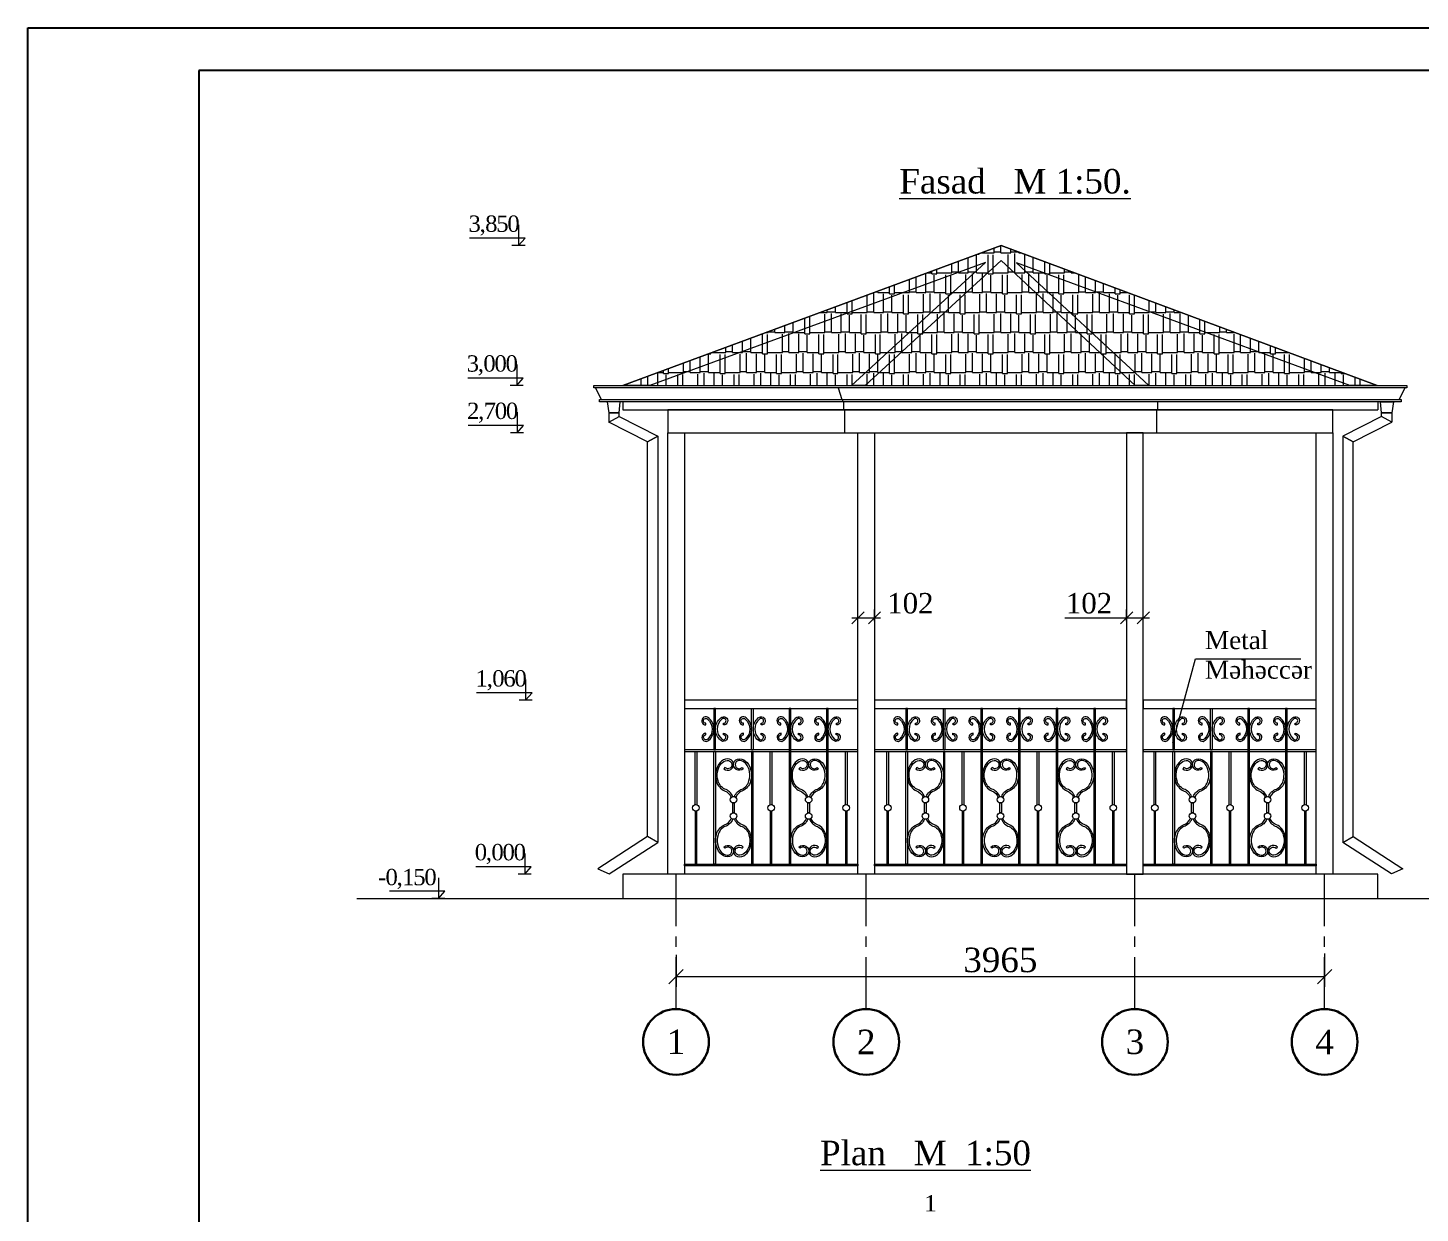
# Model space of a CAD drawing. Header units: millimetres. Extents: x 873544 to 1143527, y -837564 to -766512.
# Drawn here: x 917712 to 934750, y -781392 to -766888 of the extents above; entities that cross this region are included whole.
import ezdxf

# ---------------------------------------------------------------- set-up
doc = ezdxf.new("R2010")
doc.units = ezdxf.units.MM
doc.linetypes.add('CENTER', pattern=[50.8, 31.75, -6.35, 6.35, -6.35])
for name, color, linetype, lineweight in [('Balkonun metal mehecceri', 16, 'Continuous', 9), ('Dam konstruksiyası', 7, 'Continuous', 13), ('Divarın kəsilməyən xətti', 7, 'Continuous', 15), ('Him oxu', 7, 'CENTER', 13), ('Him oxunun dairəsi', 240, 'Continuous', 30), ('Him oxunun yazisi', 7, 'Continuous', 5), ('M-2 keramitin shtrixi', 138, 'Continuous', 9), ('Noval', 7, 'Continuous', 13), ('Qeyd xətti', 7, 'Continuous', 9), ('Seviyyenin shaquli isharesi', 7, 'Continuous', 9), ('Talvar sutun', 1, 'Continuous', 9), ('Xarici razm.', 10, 'Continuous', 9), ('Xarici razm.-1', 7, 'Continuous', 9), ('Yazı -1', 7, 'Continuous', 15), ('Yazı-2', 7, 'Continuous', 15)]:
    doc.layers.add(name, color=color, linetype=linetype, lineweight=lineweight)
doc.styles.add('Segoe UI Light-07', font='segoeuil_0.ttf', dxfattribs={"width": 0.65})
doc.styles.add('Times New  Roman', font='times.ttf')
doc.dimstyles.new('Aec_Arch_M', dxfattribs={"dimscale": 100, "dimtxt": 2, "dimasz": 1.75, "dimexe": 1.25, "dimexo": 0, "dimgap": 0.5, "dimtad": 1, "dimdec": 0, "dimdsep": 46, "dimtxsty": 'Segoe UI Light-07', "dimblk": 'OBLIQUE', "dimcen": 2.5, "dimclrd": 256, "dimclre": 256, "dimclrt": 256, "dimadec": 0, "dimazin": 0, "dimtfac": 1, "dimtdec": 0, "dimtmove": 0, "dimatfit": 3, "dimldrblk": 'ARCHTICK', "dimfxl": 1, "dimlwd": -1, "dimlwe": -1, "dimarcsym": 0})

# ---------------------------------------------------------------- blocks, each defined once
blk = doc.blocks.new('_Oblique')
at = {"color": 0, "linetype": 'ByBlock', "lineweight": -2}
blk.add_line((-0.5, -0.5), (0.5, 0.5), dxfattribs=at)
blk = doc.blocks.new('*D255')
at = {"layer": 'Defpoints', "color": 0, "transparency": 16777216}
for p in [(925644, -778230), (933581, -778215), (933581, -778498)]:
    blk.add_point(p, dxfattribs=at)
at = {"layer": 'Xarici razm.', "transparency": 16777216}
for p, q in [((925644, -778230), (925644, -778623)), ((933581, -778215), (933581, -778623)), ((925644, -778498), (933581, -778498))]:
    blk.add_line(p, q, dxfattribs=at)
at = {"layer": 'Xarici razm.', "transparency": 16777216, "xscale": 175, "yscale": 175, "zscale": 175, "rotation": 180}
blk.add_blockref('_Oblique', (925644, -778498), dxfattribs=at)
at = {"layer": 'Xarici razm.', "transparency": 16777216, "xscale": 175, "yscale": 175, "zscale": 175}
blk.add_blockref('_Oblique', (933581, -778498), dxfattribs=at)
at = {"layer": 'Xarici razm.', "color": 10, "transparency": 16777216, "insert": (929613, -778295), "char_height": 300, "attachment_point": 5, "style": 'Times New  Roman'}
blk.add_mtext('3965', dxfattribs=at)
blk = doc.blocks.new('_ArchTick')
at = {"color": 0, "linetype": 'ByBlock', "const_width": 0.15}
blk.add_lwpolyline([(-0.5, -0.5), (0.5, 0.5)], dxfattribs=at)
blk = doc.blocks.new('*D257')
at = {"layer": 'Defpoints', "color": 0, "transparency": 16777216}
for p in [(927870, -774149), (928073, -774107), (928073, -774149)]:
    blk.add_point(p, dxfattribs=at)
at = {"layer": 'Xarici razm.-1', "transparency": 16777216}
for p, q in [((927870, -774149), (927870, -774007)), ((928073, -774149), (928073, -774007)), ((927795, -774107), (928148, -774107))]:
    blk.add_line(p, q, dxfattribs=at)
at = {"layer": 'Xarici razm.-1', "transparency": 16777216, "xscale": 150, "yscale": 150, "zscale": 150, "rotation": 180}
blk.add_blockref('_Oblique', (927870, -774107), dxfattribs=at)
at = {"layer": 'Xarici razm.-1', "transparency": 16777216, "xscale": 150, "yscale": 150, "zscale": 150}
blk.add_blockref('_Oblique', (928073, -774107), dxfattribs=at)
at = {"layer": 'Xarici razm.-1', "transparency": 16777216, "insert": (928512, -773930), "char_height": 250, "attachment_point": 5, "style": 'Times New  Roman'}
blk.add_mtext('10{\\fTimes New Roman|b0|i0|c238|p18;2}', dxfattribs=at)
blk = doc.blocks.new('*D301')
at = {"layer": 'Defpoints', "color": 0, "transparency": 16777216}
for p in [(931158, -774149), (931362, -774107), (931362, -774149)]:
    blk.add_point(p, dxfattribs=at)
at = {"layer": 'Xarici razm.-1', "transparency": 16777216}
for p, q in [((931158, -774149), (931158, -774007)), ((931362, -774149), (931362, -774007)), ((930400, -774107), (931158, -774107)), ((931083, -774107), (931437, -774107))]:
    blk.add_line(p, q, dxfattribs=at)
at = {"layer": 'Xarici razm.-1', "transparency": 16777216, "xscale": 150, "yscale": 150, "zscale": 150, "rotation": 180}
blk.add_blockref('_Oblique', (931158, -774107), dxfattribs=at)
at = {"layer": 'Xarici razm.-1', "transparency": 16777216, "xscale": 150, "yscale": 150, "zscale": 150}
blk.add_blockref('_Oblique', (931362, -774107), dxfattribs=at)
at = {"layer": 'Xarici razm.-1', "transparency": 16777216, "insert": (930698, -773930), "char_height": 250, "attachment_point": 5, "style": 'Times New  Roman'}
blk.add_mtext('10{\\fTimes New Roman|b0|i0|c238|p18;2}', dxfattribs=at)
blk = doc.blocks.new('dsdvvvf')
at = {"lineweight": 25}
for p, q in [((944974, -639584), (987093, -639584)), ((944974, -669340), (944974, -639584))]:
    blk.add_line(p, q, dxfattribs=at)
at = {"lineweight": 25, "ltscale": 15}
for p, q in [((986569, -640108), (947068, -640108)), ((947069, -668816), (947069, -640107))]:
    blk.add_line(p, q, dxfattribs=at)

msp = doc.modelspace()

# ---------------------------------------------------------------- hatches: boundary and pattern name
at = {"layer": 'M-2 keramitin shtrixi'}
h = msp.add_hatch(dxfattribs=at)
h.set_pattern_fill('AR-RSHKE', color=244, scale=0.8, angle=360)
h.set_pattern_definition([(0, (447555.48, -726968.64), (518.16, 243.84), [121.92, -101.6, 142.24, -60.96, 182.88, -81.28]), (0, (447677.4, -726958.48), (518.16, 243.84), [101.6, -386.08, 81.28, -121.92]), (0, (447921.24, -726983.88), (518.16, 243.84), [60.96, -629.92]), (90, (447555.48, -726968.64), (-172.72, 243.84), [233.68, -741.68]), (90, (447677.4, -726968.64), (-172.72, 243.84), [228.6, -746.76]), (90, (447779, -726968.64), (-172.72, 243.84), [213.36, -762]), (90, (447921.24, -726983.88), (-172.72, 243.84), [233.68, -741.68]), (90, (447982.2, -726983.88), (-172.72, 243.84), [233.68, -741.68]), (90, (448165.08, -726968.64), (-172.72, 243.84), [223.52, -751.84])])
h.paths.add_polyline_path([(929620.9, -769735.9), (927971.6, -771250.9), (927971.6, -771262.4), (931260.1, -771262.4), (931260.1, -771258.6)])
h.paths.add_polyline_path([(931260.1, -770294.8), (929809.7, -769761.2), (931260.1, -771104.8)], flags=17)
h.paths.add_polyline_path([(931260.1, -770294.8), (931260.1, -771104.8), (931430.2, -771262.4), (933581.3, -771262.3), (933581.3, -771148.7)])
h.paths.add_polyline_path([(929431.7, -769760.5), (927971.6, -770294.4), (927971.6, -771098.1)], flags=17)
h.paths.add_polyline_path([(927971.6, -770294.4), (925643.8, -771145.6), (925643.8, -771260.3), (927792.3, -771262.4), (927971.6, -771098.1)])
h.paths.add_polyline_path([(931260.1, -771104.8), (931260.1, -771258.6), (931264.2, -771262.4), (931430.2, -771262.4)], flags=17)
h.paths.add_polyline_path([(927971.6, -771098.1), (927792.3, -771262.4), (927959.1, -771262.4), (927971.6, -771250.9)], flags=17)
h.paths.add_polyline_path([(925643.8, -771022.2), (924993.8, -771262.4), (925643.8, -771260.3)])
h.paths.add_polyline_path([(927971.6, -770294.4), (927971.6, -770161.7), (925643.8, -771022.2), (925643.8, -771145.6)])
h.paths.add_polyline_path([(929621.4, -769551.9), (927971.6, -770161.7), (927971.6, -770294.4), (929431.7, -769760.5), (927971.6, -771098.1), (927971.6, -771250.9), (929620.9, -769735.9), (931260.1, -771258.6), (931260.1, -771104.8), (929809.7, -769761.2), (931260.1, -770294.8), (931260.1, -770161.1)])
h.paths.add_polyline_path([(931260.1, -770161.1), (931260.1, -770294.8), (933581.3, -771148.7), (933581.3, -771023.9)])
h.paths.add_polyline_path([(933581.3, -771148.7), (933581.3, -771262.3), (933890.4, -771262.3)], flags=17)
h.paths.add_polyline_path([(933581.3, -771023.9), (933581.3, -771148.7), (933890.4, -771262.3), (934223, -771262.4)])

# ---------------------------------------------------------------- linework, layer by layer
at = {"linetype": 'Continuous', "lineweight": 9}
for p, q in [((924732, -771433.8), (924657.3, -771292.8)), ((927628.9, -771292.8), (927672.4, -771434.2)), ((934493.2, -771433.8), (934567.8, -771292.8)), ((924993.8, -771463), (924993.8, -771562.4)), ((927682, -771434.2), (927682, -771463)), ((927694.3, -771463), (927694.3, -771562.4)), ((931535.6, -771463), (931535.6, -771562.4)), ((934231.3, -771462.5), (934231.3, -771562.4)), ((927703.6, -771562.4), (927703.6, -771842.4)), ((931523.6, -771562.4), (931523.6, -771842.4)), ((921738.3, -777542.4), (924993.8, -777542.4)), ((934231.3, -777542.4), (937486.9, -777542.4))]:
    msp.add_line(p, q, dxfattribs=at)
at = {"layer": 'Balkonun metal mehecceri', "color": 0, "lineweight": 5}
for points in [[(925745.8, -775216), (927869.6, -775216), (927869.6, -775116), (925745.8, -775116)], [(926107.2, -775722.4), (926127.2, -775722.4), (926127.2, -775216), (926107.2, -775216)], [(926587.2, -775722.4), (926567.2, -775722.4), (926567.2, -775216), (926587.2, -775216)], [(927027.2, -777122.4), (927047.2, -777122.4), (927047.2, -775216), (927027.2, -775216)], [(927487.2, -777122.4), (927507.2, -777122.4), (927507.2, -775216), (927487.2, -775216)], [(928073.5, -775216), (931158.1, -775216), (931158.1, -775116), (928073.5, -775116)], [(928455.3, -775722.4), (928475.3, -775722.4), (928475.3, -775216), (928455.3, -775216)], [(928935.3, -775722.4), (928915.3, -775722.4), (928915.3, -775216), (928935.3, -775216)], [(929375.3, -777122.4), (929395.3, -777122.4), (929395.3, -775216), (929375.3, -775216)], [(929835.3, -777122.4), (929855.3, -777122.4), (929855.3, -775216), (929835.3, -775216)], [(930295.3, -777122.4), (930315.3, -777122.4), (930315.3, -775216), (930295.3, -775216)], [(930755.3, -777122.4), (930775.3, -777122.4), (930775.3, -775216), (930755.3, -775216)], [(931362.1, -775216), (933479.3, -775216), (933479.3, -775116), (931362.1, -775116)], [(931723.4, -775722.4), (931743.4, -775722.4), (931743.4, -775216), (931723.4, -775216)], [(932203.4, -775722.4), (932183.4, -775722.4), (932183.4, -775216), (932203.4, -775216)], [(932643.4, -777122.4), (932663.4, -777122.4), (932663.4, -775216), (932643.4, -775216)], [(933103.4, -777122.4), (933123.4, -777122.4), (933123.4, -775216), (933103.4, -775216)], [(925745.8, -775742.4), (927869.6, -775742.4), (927869.6, -775722.4), (925745.8, -775722.4)], [(926127.2, -777122.4), (926107.2, -777122.4), (926107.2, -775742.4), (926127.2, -775742.4)], [(926567.2, -777122.4), (926587.2, -777122.4), (926587.2, -775742.4), (926567.2, -775742.4)], [(928073.5, -775742.4), (931158.1, -775742.4), (931158.1, -775722.4), (928073.5, -775722.4)], [(928475.3, -777122.4), (928455.3, -777122.4), (928455.3, -775742.4), (928475.3, -775742.4)], [(928915.3, -777122.4), (928935.3, -777122.4), (928935.3, -775742.4), (928915.3, -775742.4)], [(931362.1, -775742.4), (933479.3, -775742.4), (933479.3, -775722.4), (931362.1, -775722.4)], [(931743.4, -777122.4), (931723.4, -777122.4), (931723.4, -775742.4), (931743.4, -775742.4)], [(932183.4, -777122.4), (932203.4, -777122.4), (932203.4, -775742.4), (932183.4, -775742.4)], [(925745.8, -777122.4), (927869.6, -777122.4), (927869.6, -777142.4), (925745.8, -777142.4)], [(928073.5, -777122.4), (931158.1, -777122.4), (931158.1, -777142.4), (928073.5, -777142.4)], [(931362.1, -777122.4), (933479.3, -777122.4), (933479.3, -777142.4), (931362.1, -777142.4)]]:
    msp.add_lwpolyline(points, close=True, dxfattribs=at)
for points in [[(926029.6, -775346.2, -0.4633538), (926031.7, -775590.3, -1.4966058), (926010.5, -775539.1), (926010.5, -775519.1, 1.4961468), (926045.9, -775604.5, 0.4580903), (926043.7, -775332.1, 1.4972788), (926008.3, -775417.4), (926008.4, -775397.4, -1.4977823)], [(926204.8, -775346.2, 0.4633538), (926202.7, -775590.3, 1.4966058), (926224, -775539.1), (926223.9, -775519.1, -1.4961468), (926188.5, -775604.5, -0.4580903), (926190.7, -775332.1, -1.4972788), (926226.1, -775417.4), (926226, -775397.4, 1.4977823)], [(926489.6, -775346.2, -0.4633538), (926491.7, -775590.3, -1.4966058), (926470.5, -775539.1), (926470.5, -775519.1, 1.4961468), (926505.9, -775604.5, 0.4580903), (926503.7, -775332.1, 1.4972788), (926468.3, -775417.4), (926468.4, -775397.4, -1.4977823)], [(926664.8, -775346.2, 0.4633538), (926662.7, -775590.3, 1.4966058), (926684, -775539.1), (926683.9, -775519.1, -1.4961468), (926648.5, -775604.5, -0.4580903), (926650.7, -775332.1, -1.4972788), (926686.1, -775417.4), (926686, -775397.4, 1.4977823)], [(926949.6, -775346.2, -0.4633538), (926951.7, -775590.3, -1.4966058), (926930.5, -775539.1), (926930.5, -775519.1, 1.4961468), (926965.9, -775604.5, 0.4580903), (926963.7, -775332.1, 1.4972788), (926928.3, -775417.4), (926928.4, -775397.4, -1.4977823)], [(927124.8, -775346.2, 0.4633538), (927122.7, -775590.3, 1.4966058), (927144, -775539.1), (927143.9, -775519.1, -1.4961468), (927108.5, -775604.5, -0.4580903), (927110.7, -775332.1, -1.4972788), (927146.1, -775417.4), (927146, -775397.4, 1.4977823)], [(927409.6, -775346.2, -0.4633538), (927411.7, -775590.3, -1.4966058), (927390.5, -775539.1), (927390.5, -775519.1, 1.4961468), (927425.9, -775604.5, 0.4580903), (927423.7, -775332.1, 1.4972788), (927388.3, -775417.4), (927388.4, -775397.4, -1.4977823)], [(927584.8, -775346.2, 0.4633538), (927582.7, -775590.3, 1.4966058), (927604, -775539.1), (927603.9, -775519.1, -1.4961468), (927568.5, -775604.5, -0.4580903), (927570.7, -775332.1, -1.4972788), (927606.1, -775417.4), (927606, -775397.4, 1.4977823)], [(928377.7, -775346.2, -0.4633538), (928379.8, -775590.3, -1.4966058), (928358.6, -775539.1), (928358.6, -775519.1, 1.4961468), (928394, -775604.5, 0.4580903), (928391.8, -775332.1, 1.4972788), (928356.5, -775417.4), (928356.5, -775397.4, -1.4977823)], [(928552.9, -775346.2, 0.4633538), (928550.9, -775590.3, 1.4966058), (928572.1, -775539.1), (928572.1, -775519.1, -1.4961468), (928536.6, -775604.5, -0.4580903), (928538.8, -775332.1, -1.4972788), (928574.2, -775417.4), (928574.1, -775397.4, 1.4977823)], [(928837.7, -775346.2, -0.4633538), (928839.8, -775590.3, -1.4966058), (928818.6, -775539.1), (928818.6, -775519.1, 1.4961468), (928854, -775604.5, 0.4580903), (928851.8, -775332.1, 1.4972788), (928816.5, -775417.4), (928816.5, -775397.4, -1.4977823)], [(929012.9, -775346.2, 0.4633538), (929010.9, -775590.3, 1.4966058), (929032.1, -775539.1), (929032.1, -775519.1, -1.4961468), (928996.6, -775604.5, -0.4580903), (928998.8, -775332.1, -1.4972788), (929034.2, -775417.4), (929034.1, -775397.4, 1.4977823)], [(929297.7, -775346.2, -0.4633538), (929299.8, -775590.3, -1.4966058), (929278.6, -775539.1), (929278.6, -775519.1, 1.4961468), (929314, -775604.5, 0.4580903), (929311.8, -775332.1, 1.4972788), (929276.5, -775417.4), (929276.5, -775397.4, -1.4977823)], [(929472.9, -775346.2, 0.4633538), (929470.9, -775590.3, 1.4966058), (929492.1, -775539.1), (929492.1, -775519.1, -1.4961468), (929456.6, -775604.5, -0.4580903), (929458.8, -775332.1, -1.4972788), (929494.2, -775417.4), (929494.1, -775397.4, 1.4977823)], [(929757.7, -775346.2, -0.4633538), (929759.8, -775590.3, -1.4966058), (929738.6, -775539.1), (929738.6, -775519.1, 1.4961468), (929774, -775604.5, 0.4580903), (929771.8, -775332.1, 1.4972788), (929736.5, -775417.4), (929736.5, -775397.4, -1.4977823)], [(929932.9, -775346.2, 0.4633538), (929930.9, -775590.3, 1.4966058), (929952.1, -775539.1), (929952.1, -775519.1, -1.4961468), (929916.6, -775604.5, -0.4580903), (929918.8, -775332.1, -1.4972788), (929954.2, -775417.4), (929954.1, -775397.4, 1.4977823)], [(930217.7, -775346.2, -0.4633538), (930219.8, -775590.3, -1.4966058), (930198.6, -775539.1), (930198.6, -775519.1, 1.4961468), (930234, -775604.5, 0.4580903), (930231.8, -775332.1, 1.4972788), (930196.4, -775417.4), (930196.5, -775397.4, -1.4977823)], [(930392.9, -775346.2, 0.4633538), (930390.9, -775590.3, 1.4966058), (930412.1, -775539.1), (930412.1, -775519.1, -1.4961468), (930376.6, -775604.5, -0.4580903), (930378.8, -775332.1, -1.4972788), (930414.2, -775417.4), (930414.1, -775397.4, 1.4977823)], [(930677.7, -775346.2, -0.4633538), (930679.8, -775590.3, -1.4966058), (930658.6, -775539.1), (930658.6, -775519.1, 1.4961468), (930694, -775604.5, 0.4580903), (930691.8, -775332.1, 1.4972788), (930656.5, -775417.4), (930656.5, -775397.4, -1.4977823)], [(930852.9, -775346.2, 0.4633538), (930850.9, -775590.3, 1.4966058), (930872.1, -775539.1), (930872.1, -775519.1, -1.4961468), (930836.6, -775604.5, -0.4580903), (930838.8, -775332.1, -1.4972788), (930874.2, -775417.4), (930874.1, -775397.4, 1.4977823)], [(931645.8, -775346.2, -0.4633538), (931647.9, -775590.3, -1.4966058), (931626.7, -775539.1), (931626.7, -775519.1, 1.4961468), (931662.1, -775604.5, 0.4580903), (931659.9, -775332.1, 1.4972788), (931624.6, -775417.4), (931624.6, -775397.4, -1.4977823)], [(931821, -775346.2, 0.4633538), (931819, -775590.3, 1.4966058), (931840.2, -775539.1), (931840.2, -775519.1, -1.4961468), (931804.8, -775604.5, -0.4580903), (931806.9, -775332.1, -1.4972788), (931842.3, -775417.4), (931842.2, -775397.4, 1.4977823)], [(932105.8, -775346.2, -0.4633538), (932107.9, -775590.3, -1.4966058), (932086.7, -775539.1), (932086.7, -775519.1, 1.4961468), (932122.1, -775604.5, 0.4580903), (932119.9, -775332.1, 1.4972788), (932084.6, -775417.4), (932084.6, -775397.4, -1.4977823)], [(932281, -775346.2, 0.4633538), (932279, -775590.3, 1.4966058), (932300.2, -775539.1), (932300.2, -775519.1, -1.4961468), (932264.8, -775604.5, -0.4580903), (932266.9, -775332.1, -1.4972788), (932302.3, -775417.4), (932302.2, -775397.4, 1.4977823)], [(932565.8, -775346.2, -0.4633538), (932567.9, -775590.3, -1.4966058), (932546.7, -775539.1), (932546.7, -775519.1, 1.4961468), (932582.1, -775604.5, 0.4580903), (932579.9, -775332.1, 1.4972788), (932544.6, -775417.4), (932544.6, -775397.4, -1.4977823)], [(932741, -775346.2, 0.4633538), (932739, -775590.3, 1.4966058), (932760.2, -775539.1), (932760.2, -775519.1, -1.4961468), (932724.8, -775604.5, -0.4580903), (932726.9, -775332.1, -1.4972788), (932762.3, -775417.4), (932762.2, -775397.4, 1.4977823)], [(933025.8, -775346.2, -0.4633538), (933027.9, -775590.3, -1.4966058), (933006.7, -775539.1), (933006.7, -775519.1, 1.4961468), (933042.1, -775604.5, 0.4580903), (933039.9, -775332.1, 1.4972788), (933004.6, -775417.4), (933004.6, -775397.4, -1.4977823)], [(933201, -775346.2, 0.4633538), (933199, -775590.3, 1.4966058), (933220.2, -775539.1), (933220.2, -775519.1, -1.4961468), (933184.8, -775604.5, -0.4580903), (933186.9, -775332.1, -1.4972788), (933222.3, -775417.4), (933222.2, -775397.4, 1.4977823)]]:
    msp.add_lwpolyline(points, format="xyb", close=True, dxfattribs=at)
for points in [[(925877.2, -776393.7), (925877.2, -775742.4), (925897.2, -775742.4), (925897.2, -776393.7)], [(926797.2, -776393.7), (926797.2, -775742.4), (926817.2, -775742.4), (926817.2, -776393.7)], [(927717.2, -776393.7), (927717.2, -775742.4), (927737.2, -775742.4), (927737.2, -776393.7)], [(928225.3, -776393.7), (928225.3, -775742.4), (928245.3, -775742.4), (928245.3, -776393.7)], [(929145.3, -776393.7), (929145.3, -775742.4), (929165.3, -775742.4), (929165.3, -776393.7)], [(930065.3, -776393.7), (930065.3, -775742.4), (930085.3, -775742.4), (930085.3, -776393.7)], [(930985.3, -776393.7), (930985.3, -775742.4), (931005.3, -775742.4), (931005.3, -776393.7)], [(931493.4, -776393.7), (931493.4, -775742.4), (931513.4, -775742.4), (931513.4, -776393.7)], [(932413.4, -776393.7), (932413.4, -775742.4), (932433.4, -775742.4), (932433.4, -776393.7)], [(933333.4, -776393.7), (933333.4, -775742.4), (933353.4, -775742.4), (933353.4, -776393.7)], [(926357.2, -776493.7), (926354.6, -776493.1), (926353.2, -776492.9), (926351.4, -776492.6), (926349.7, -776492.5), (926347.7, -776492.4), (926345.7, -776492.5), (926343.8, -776492.6), (926341.4, -776492.8), (926338.7, -776493.3), (926337.2, -776493.7), (926337.2, -776371.2), (926340, -776371.8), (926342.1, -776372.1), (926345.2, -776372.4), (926346.9, -776372.4), (926349, -776372.4), (926351.3, -776372.2), (926353.5, -776371.9), (926355, -776371.7), (926357.2, -776371.2), (926357.2, -776493.7)], [(927277.2, -776493.7), (927274.6, -776493.1), (927273.2, -776492.9), (927271.4, -776492.6), (927269.7, -776492.5), (927267.7, -776492.4), (927265.7, -776492.5), (927263.8, -776492.6), (927261.4, -776492.8), (927258.7, -776493.3), (927257.2, -776493.7), (927257.2, -776371.2), (927260, -776371.8), (927262.1, -776372.1), (927265.2, -776372.4), (927266.9, -776372.4), (927269, -776372.4), (927271.3, -776372.2), (927273.5, -776371.9), (927275, -776371.7), (927277.2, -776371.2), (927277.2, -776493.7)], [(928705.3, -776493.7), (928702.7, -776493.1), (928701.3, -776492.9), (928699.5, -776492.6), (928697.8, -776492.5), (928695.8, -776492.4), (928693.8, -776492.5), (928692, -776492.6), (928689.5, -776492.8), (928686.8, -776493.3), (928685.3, -776493.7), (928685.3, -776371.2), (928688.1, -776371.8), (928690.2, -776372.1), (928693.4, -776372.4), (928695, -776372.4), (928697.1, -776372.4), (928699.5, -776372.2), (928701.7, -776371.9), (928703.1, -776371.7), (928705.3, -776371.2), (928705.3, -776493.7)], [(929625.3, -776493.7), (929622.7, -776493.1), (929621.3, -776492.9), (929619.5, -776492.6), (929617.8, -776492.5), (929615.8, -776492.4), (929613.8, -776492.5), (929612, -776492.6), (929609.5, -776492.8), (929606.8, -776493.3), (929605.3, -776493.7), (929605.3, -776371.2), (929608.1, -776371.8), (929610.2, -776372.1), (929613.4, -776372.4), (929615, -776372.4), (929617.1, -776372.4), (929619.5, -776372.2), (929621.7, -776371.9), (929623.1, -776371.7), (929625.3, -776371.2), (929625.3, -776493.7)], [(930545.3, -776493.7), (930542.7, -776493.1), (930541.3, -776492.9), (930539.5, -776492.6), (930537.8, -776492.5), (930535.8, -776492.4), (930533.8, -776492.5), (930532, -776492.6), (930529.5, -776492.8), (930526.8, -776493.3), (930525.3, -776493.7), (930525.3, -776371.2), (930528.1, -776371.8), (930530.2, -776372.1), (930533.4, -776372.4), (930535, -776372.4), (930537.1, -776372.4), (930539.5, -776372.2), (930541.7, -776371.9), (930543.1, -776371.7), (930545.3, -776371.2), (930545.3, -776493.7)], [(931973.4, -776493.7), (931970.8, -776493.1), (931969.4, -776492.9), (931967.6, -776492.6), (931965.9, -776492.5), (931963.9, -776492.4), (931961.9, -776492.4), (931960.1, -776492.6), (931957.6, -776492.8), (931954.9, -776493.3), (931953.4, -776493.7), (931953.4, -776371.2), (931956.2, -776371.8), (931958.3, -776372.1), (931961.5, -776372.4), (931963.1, -776372.4), (931965.2, -776372.4), (931967.6, -776372.2), (931969.8, -776371.9), (931971.2, -776371.7), (931973.4, -776371.2), (931973.4, -776493.7)], [(932893.4, -776493.7), (932890.8, -776493.1), (932889.4, -776492.9), (932887.6, -776492.6), (932885.9, -776492.5), (932883.9, -776492.4), (932881.9, -776492.5), (932880.1, -776492.6), (932877.6, -776492.8), (932874.9, -776493.3), (932873.4, -776493.7), (932873.4, -776371.2), (932876.2, -776371.8), (932878.3, -776372.1), (932881.5, -776372.4), (932883.1, -776372.4), (932885.2, -776372.4), (932887.6, -776372.2), (932889.8, -776371.9), (932891.2, -776371.7), (932893.4, -776371.2), (932893.4, -776493.7)], [(925877.2, -776471.2), (925877.2, -777122.4), (925897.2, -777122.4), (925897.2, -776471.2)], [(926797.2, -776471.2), (926797.2, -777122.4), (926817.2, -777122.4), (926817.2, -776471.2)], [(927717.2, -776471.2), (927717.2, -777122.4), (927737.2, -777122.4), (927737.2, -776471.2)], [(928225.3, -776471.2), (928225.3, -777122.4), (928245.3, -777122.4), (928245.3, -776471.2)], [(929145.3, -776471.2), (929145.3, -777122.4), (929165.3, -777122.4), (929165.3, -776471.2)], [(930065.3, -776471.2), (930065.3, -777122.4), (930085.3, -777122.4), (930085.3, -776471.2)], [(930985.3, -776471.2), (930985.3, -777122.4), (931005.3, -777122.4), (931005.3, -776471.2)], [(931493.4, -776471.2), (931493.4, -777122.4), (931513.4, -777122.4), (931513.4, -776471.2)], [(932413.4, -776471.2), (932413.4, -777122.4), (932433.4, -777122.4), (932433.4, -776471.2)], [(933333.4, -776471.2), (933333.4, -777122.4), (933353.4, -777122.4), (933353.4, -776471.2)]]:
    msp.add_lwpolyline(points, dxfattribs=at)
for centre in [(925887.2, -776432.4), (926347.2, -776332.4), (926807.2, -776432.4), (927267.2, -776332.4), (927727.2, -776432.4), (928235.3, -776432.4), (928695.3, -776332.4), (929155.3, -776432.4), (929615.3, -776332.4), (930075.3, -776432.4), (930535.3, -776332.4), (930995.3, -776432.4), (931503.4, -776432.4), (931963.4, -776332.4), (932423.4, -776432.4), (932883.4, -776332.4), (933343.4, -776432.4), (926347.2, -776532.4), (927267.2, -776532.4), (928695.3, -776532.4), (929615.3, -776532.4), (930535.3, -776532.4), (931963.4, -776532.4), (932883.4, -776532.4)]:
    msp.add_circle(centre, 40, dxfattribs=at)
at = {"layer": 'Dam konstruksiyası', "color": 0, "lineweight": 5}
for points in [[(926319.8, -776304, -0.1309686), (926337.3, -776293.9, 0.2214419), (926240.9, -776203.5, -0.2153288), (926158.5, -776102.4, -0.2604797), (926198.2, -775890.7, -0.2082051), (926270, -775854.1, -1.6283034), (926242.7, -775938.9), (926228.6, -775953.1, 1.5408859), (926273.8, -775833.6, 0.2158216), (926182.8, -775877.9, 0.2591563), (926139.1, -776107.6, 0.2265896), (926238.1, -776224.1, -0.2231451), (926319.8, -776304)], [(926375.5, -776304, 0.1309686), (926358, -776293.9, -0.2214419), (926454.4, -776203.5, 0.2153288), (926536.8, -776102.4, 0.2604797), (926497.1, -775890.7, 0.2082051), (926425.3, -775854.1, 1.6283034), (926452.6, -775938.9), (926466.7, -775953.1, -1.5408859), (926421.5, -775833.6, -0.2158216), (926512.5, -775877.9, -0.2591563), (926556.1, -776107.6, -0.2265896), (926457.2, -776224.1, 0.2231451), (926375.5, -776304)], [(927239.8, -776304, -0.1309686), (927257.3, -776293.9, 0.2214419), (927160.9, -776203.5, -0.2153288), (927078.5, -776102.4, -0.2604797), (927118.2, -775890.7, -0.2082051), (927190, -775854.1, -1.6283034), (927162.7, -775938.9), (927148.6, -775953.1, 1.5408859), (927193.8, -775833.6, 0.2158216), (927102.8, -775877.9, 0.2591563), (927059.1, -776107.6, 0.2265896), (927158.1, -776224.1, -0.2231451), (927239.8, -776304)], [(927295.5, -776304, 0.1309686), (927278, -776293.9, -0.2214419), (927374.4, -776203.5, 0.2153288), (927456.8, -776102.4, 0.2604797), (927417.1, -775890.7, 0.2082051), (927345.3, -775854.1, 1.6283034), (927372.6, -775938.9), (927386.7, -775953.1, -1.5408859), (927341.5, -775833.6, -0.2158216), (927432.5, -775877.9, -0.2591563), (927476.1, -776107.6, -0.2265896), (927377.2, -776224.1, 0.2231451), (927295.5, -776304)], [(928667.9, -776304, -0.1309686), (928685.4, -776293.9, 0.2214419), (928589, -776203.5, -0.2153288), (928506.6, -776102.4, -0.2604797), (928546.3, -775890.7, -0.2082051), (928618.1, -775854.1, -1.6283034), (928590.8, -775938.9), (928576.7, -775953.1, 1.5408859), (928621.9, -775833.6, 0.2158216), (928531, -775877.9, 0.2591563), (928487.3, -776107.6, 0.2265896), (928586.2, -776224.1, -0.2231451), (928667.9, -776304)], [(928723.6, -776304, 0.1309686), (928706.1, -776293.9, -0.2214419), (928802.5, -776203.5, 0.2153288), (928884.9, -776102.4, 0.2604797), (928845.2, -775890.7, 0.2082051), (928773.4, -775854.1, 1.6283034), (928800.7, -775938.9), (928814.8, -775953.1, -1.5408859), (928769.6, -775833.6, -0.2158216), (928860.6, -775877.9, -0.2591563), (928904.3, -776107.6, -0.2265896), (928805.3, -776224.1, 0.2231451), (928723.6, -776304)], [(929587.9, -776304, -0.1309686), (929605.4, -776293.9, 0.2214419), (929509, -776203.5, -0.2153288), (929426.6, -776102.4, -0.2604797), (929466.3, -775890.7, -0.2082051), (929538.1, -775854.1, -1.6283034), (929510.8, -775938.9), (929496.7, -775953.1, 1.5408859), (929541.9, -775833.6, 0.2158216), (929451, -775877.9, 0.2591563), (929407.3, -776107.6, 0.2265896), (929506.2, -776224.1, -0.2231451), (929587.9, -776304)], [(929643.6, -776304, 0.1309686), (929626.1, -776293.9, -0.2214419), (929722.5, -776203.5, 0.2153288), (929804.9, -776102.4, 0.2604797), (929765.2, -775890.7, 0.2082051), (929693.4, -775854.1, 1.6283034), (929720.7, -775938.9), (929734.8, -775953.1, -1.5408859), (929689.6, -775833.6, -0.2158216), (929780.6, -775877.9, -0.2591563), (929824.3, -776107.6, -0.2265896), (929725.3, -776224.1, 0.2231451), (929643.6, -776304)], [(930507.9, -776304, -0.1309686), (930525.4, -776293.9, 0.2214419), (930429, -776203.5, -0.2153288), (930346.6, -776102.4, -0.2604797), (930386.3, -775890.7, -0.2082051), (930458.1, -775854.1, -1.6283034), (930430.8, -775938.9), (930416.7, -775953.1, 1.5408859), (930461.9, -775833.6, 0.2158216), (930371, -775877.9, 0.2591563), (930327.3, -776107.6, 0.2265896), (930426.2, -776224.1, -0.2231451), (930507.9, -776304)], [(930563.6, -776304, 0.1309686), (930546.1, -776293.9, -0.2214419), (930642.5, -776203.5, 0.2153288), (930724.9, -776102.4, 0.2604797), (930685.2, -775890.7, 0.2082051), (930613.4, -775854.1, 1.6283034), (930640.7, -775938.9), (930654.8, -775953.1, -1.5408859), (930609.6, -775833.6, -0.2158216), (930700.6, -775877.9, -0.2591563), (930744.3, -776107.6, -0.2265896), (930645.3, -776224.1, 0.2231451), (930563.6, -776304)], [(931936, -776304, -0.1309686), (931953.5, -776293.9, 0.2214419), (931857.1, -776203.5, -0.2153288), (931774.7, -776102.4, -0.2604797), (931814.5, -775890.7, -0.2082051), (931886.2, -775854.1, -1.6283034), (931858.9, -775938.9), (931844.8, -775953.1, 1.5408859), (931890, -775833.6, 0.2158216), (931799.1, -775877.9, 0.2591563), (931755.4, -776107.6, 0.2265896), (931854.3, -776224.1, -0.2231451), (931936, -776304)], [(931991.7, -776304, 0.1309686), (931974.2, -776293.9, -0.2214419), (932070.6, -776203.5, 0.2153288), (932153, -776102.4, 0.2604797), (932113.3, -775890.7, 0.2082051), (932041.5, -775854.1, 1.6283034), (932068.8, -775938.9), (932082.9, -775953.1, -1.5408859), (932037.7, -775833.6, -0.2158216), (932128.7, -775877.9, -0.2591563), (932172.4, -776107.6, -0.2265896), (932073.4, -776224.1, 0.2231451), (931991.7, -776304)], [(932856, -776304, -0.1309686), (932873.5, -776293.9, 0.2214419), (932777.1, -776203.5, -0.2153288), (932694.7, -776102.4, -0.2604797), (932734.5, -775890.7, -0.2082051), (932806.2, -775854.1, -1.6283034), (932778.9, -775938.9), (932764.8, -775953.1, 1.5408859), (932810, -775833.6, 0.2158216), (932719.1, -775877.9, 0.2591563), (932675.4, -776107.6, 0.2265896), (932774.3, -776224.1, -0.2231451), (932856, -776304)], [(932911.7, -776304, 0.1309686), (932894.2, -776293.9, -0.2214419), (932990.6, -776203.5, 0.2153288), (933073, -776102.4, 0.2604797), (933033.3, -775890.7, 0.2082051), (932961.5, -775854.1, 1.6283034), (932988.8, -775938.9), (933002.9, -775953.1, -1.5408859), (932957.7, -775833.6, -0.2158216), (933048.7, -775877.9, -0.2591563), (933092.4, -776107.6, -0.2265896), (932993.4, -776224.1, 0.2231451), (932911.7, -776304)], [(926319.8, -776560.8, 0.1309686), (926337.3, -776571, -0.2214419), (926240.9, -776661.3, 0.2153288), (926158.5, -776762.4, 0.2604797), (926198.2, -776974.2, 0.2082051), (926270, -777010.7, 1.6283034), (926242.7, -776925.9), (926228.6, -776911.7, -1.5408859), (926273.8, -777031.2, -0.2158216), (926182.8, -776986.9, -0.2591563), (926139.1, -776757.3, -0.2265896), (926238.1, -776640.8, 0.2231451), (926319.8, -776560.8)], [(926375.5, -776560.8, -0.1309686), (926358, -776571, 0.2214419), (926454.4, -776661.3, -0.2153288), (926536.8, -776762.4, -0.2604797), (926497.1, -776974.2, -0.2082051), (926425.3, -777010.7, -1.6283034), (926452.6, -776925.9), (926466.7, -776911.7, 1.5408859), (926421.5, -777031.2, 0.2158216), (926512.5, -776986.9, 0.2591563), (926556.1, -776757.3, 0.2265896), (926457.2, -776640.8, -0.2231451), (926375.5, -776560.8)], [(927239.8, -776560.8, 0.1309686), (927257.3, -776571, -0.2214419), (927160.9, -776661.3, 0.2153288), (927078.5, -776762.4, 0.2604797), (927118.2, -776974.2, 0.2082051), (927190, -777010.7, 1.6283034), (927162.7, -776925.9), (927148.6, -776911.7, -1.5408859), (927193.8, -777031.2, -0.2158216), (927102.8, -776986.9, -0.2591563), (927059.1, -776757.3, -0.2265896), (927158.1, -776640.8, 0.2231451), (927239.8, -776560.8)], [(927295.5, -776560.8, -0.1309686), (927278, -776571, 0.2214419), (927374.4, -776661.3, -0.2153288), (927456.8, -776762.4, -0.2604797), (927417.1, -776974.2, -0.2082051), (927345.3, -777010.7, -1.6283034), (927372.6, -776925.9), (927386.7, -776911.7, 1.5408859), (927341.5, -777031.2, 0.2158216), (927432.5, -776986.9, 0.2591563), (927476.1, -776757.3, 0.2265896), (927377.2, -776640.8, -0.2231451), (927295.5, -776560.8)], [(928667.9, -776560.8, 0.1309686), (928685.4, -776571, -0.2214419), (928589, -776661.3, 0.2153288), (928506.6, -776762.4, 0.2604797), (928546.3, -776974.2, 0.2082051), (928618.1, -777010.7, 1.6283034), (928590.8, -776925.9), (928576.7, -776911.7, -1.5408859), (928621.9, -777031.2, -0.2158216), (928531, -776986.9, -0.2591563), (928487.3, -776757.3, -0.2265896), (928586.2, -776640.8, 0.2231451), (928667.9, -776560.8)], [(928723.6, -776560.8, -0.1309686), (928706.1, -776571, 0.2214419), (928802.5, -776661.3, -0.2153288), (928884.9, -776762.4, -0.2604797), (928845.2, -776974.2, -0.2082051), (928773.4, -777010.7, -1.6283034), (928800.7, -776925.9), (928814.8, -776911.7, 1.5408859), (928769.6, -777031.2, 0.2158216), (928860.6, -776986.9, 0.2591563), (928904.3, -776757.3, 0.2265896), (928805.3, -776640.8, -0.2231451), (928723.6, -776560.8)], [(929587.9, -776560.8, 0.1309686), (929605.4, -776571, -0.2214419), (929509, -776661.3, 0.2153288), (929426.6, -776762.4, 0.2604797), (929466.3, -776974.2, 0.2082051), (929538.1, -777010.7, 1.6283034), (929510.8, -776925.9), (929496.7, -776911.7, -1.5408859), (929541.9, -777031.2, -0.2158216), (929451, -776986.9, -0.2591563), (929407.3, -776757.3, -0.2265896), (929506.2, -776640.8, 0.2231451), (929587.9, -776560.8)], [(929643.6, -776560.8, -0.1309686), (929626.1, -776571, 0.2214419), (929722.5, -776661.3, -0.2153288), (929804.9, -776762.4, -0.2604797), (929765.2, -776974.2, -0.2082051), (929693.4, -777010.7, -1.6283034), (929720.7, -776925.9), (929734.8, -776911.7, 1.5408859), (929689.6, -777031.2, 0.2158216), (929780.6, -776986.9, 0.2591563), (929824.3, -776757.3, 0.2265896), (929725.3, -776640.8, -0.2231451), (929643.6, -776560.8)], [(930507.9, -776560.8, 0.1309686), (930525.4, -776571, -0.2214419), (930429, -776661.3, 0.2153288), (930346.6, -776762.4, 0.2604797), (930386.3, -776974.2, 0.2082051), (930458.1, -777010.7, 1.6283034), (930430.8, -776925.9), (930416.7, -776911.7, -1.5408859), (930461.9, -777031.2, -0.2158216), (930371, -776986.9, -0.2591563), (930327.3, -776757.3, -0.2265896), (930426.2, -776640.8, 0.2231451), (930507.9, -776560.8)], [(930563.6, -776560.8, -0.1309686), (930546.1, -776571, 0.2214419), (930642.5, -776661.3, -0.2153288), (930724.9, -776762.4, -0.2604797), (930685.2, -776974.2, -0.2082051), (930613.4, -777010.7, -1.6283034), (930640.7, -776925.9), (930654.8, -776911.7, 1.5408859), (930609.6, -777031.2, 0.2158216), (930700.6, -776986.9, 0.2591563), (930744.3, -776757.3, 0.2265896), (930645.3, -776640.8, -0.2231451), (930563.6, -776560.8)], [(931936, -776560.8, 0.1309686), (931953.5, -776571, -0.2214419), (931857.1, -776661.3, 0.2153288), (931774.7, -776762.4, 0.2604797), (931814.5, -776974.2, 0.2082051), (931886.2, -777010.7, 1.6283034), (931858.9, -776925.9), (931844.8, -776911.7, -1.5408859), (931890, -777031.2, -0.2158216), (931799.1, -776986.9, -0.2591563), (931755.4, -776757.3, -0.2265896), (931854.3, -776640.8, 0.2231451), (931936, -776560.8)], [(931991.7, -776560.8, -0.1309686), (931974.2, -776571, 0.2214419), (932070.6, -776661.3, -0.2153288), (932153, -776762.4, -0.2604797), (932113.3, -776974.2, -0.2082051), (932041.5, -777010.7, -1.6283034), (932068.8, -776925.9), (932082.9, -776911.7, 1.5408859), (932037.7, -777031.2, 0.2158216), (932128.7, -776986.9, 0.2591563), (932172.4, -776757.3, 0.2265896), (932073.4, -776640.8, -0.2231451), (931991.7, -776560.8)], [(932856, -776560.8, 0.1309686), (932873.5, -776571, -0.2214419), (932777.1, -776661.3, 0.2153288), (932694.7, -776762.4, 0.2604797), (932734.5, -776974.2, 0.2082051), (932806.2, -777010.7, 1.6283034), (932778.9, -776925.9), (932764.8, -776911.7, -1.5408859), (932810, -777031.2, -0.2158216), (932719.1, -776986.9, -0.2591563), (932675.4, -776757.3, -0.2265896), (932774.3, -776640.8, 0.2231451), (932856, -776560.8)], [(932911.7, -776560.8, -0.1309686), (932894.2, -776571, 0.2214419), (932990.6, -776661.3, -0.2153288), (933073, -776762.4, -0.2604797), (933033.3, -776974.2, -0.2082051), (932961.5, -777010.7, -1.6283034), (932988.8, -776925.9), (933002.9, -776911.7, 1.5408859), (932957.7, -777031.2, 0.2158216), (933048.7, -776986.9, 0.2591563), (933092.4, -776757.3, 0.2265896), (932993.4, -776640.8, -0.2231451), (932911.7, -776560.8)]]:
    msp.add_lwpolyline(points, format="xyb", close=True, dxfattribs=at)
at = {"layer": 'Divarın kəsilməyən xətti', "lineweight": 9}
msp.add_line((924993.8, -771562.4), (934231.3, -771562.4), dxfattribs=at)
at = {"layer": 'Him oxu', "ltscale": 20}
for p, q in [((925643.8, -778894.5), (925643.8, -777242.4)), ((927971.6, -778894.5), (927971.6, -777242.4)), ((931260.1, -778894.5), (931260.1, -777242.4)), ((933581.3, -778894.5), (933581.3, -777242.4))]:
    msp.add_line(p, q, dxfattribs=at)
at = {"layer": 'Him oxunun dairəsi'}
for centre in [(925643.8, -779296.7), (927971.6, -779296.7), (931260.1, -779296.7), (933581.3, -779296.7)]:
    msp.add_circle(centre, 402.2, dxfattribs=at)
at = {"layer": 'M-2 keramitin shtrixi', "color": 244}
msp.add_lwpolyline([(934223, -771262.4), (929621.4, -769551.9), (924993.8, -771262.4)], close=True, dxfattribs=at)
at = {"layer": 'Noval', "lineweight": 9}
msp.add_lwpolyline([(924993.8, -771262.4), (929621.4, -769551.9), (934223, -771262.4), (933890.6, -771262.4), (929809.7, -769761.2), (931430.2, -771262.4), (931264.2, -771262.4), (929620.9, -769735.9), (927959.1, -771262.4), (927792.3, -771262.4), (929431.7, -769760.5), (925324.3, -771262.4), (924993.8, -771262.4)], dxfattribs=at)
for points in [[(934586.6, -771292.8), (924638.6, -771292.8), (924638.6, -771262.4), (934586.6, -771262.4)], [(924993.8, -777542.4), (934231.3, -777542.4), (934231.3, -777242.4), (924993.8, -777242.4)]]:
    msp.add_lwpolyline(points, close=True, dxfattribs=at)
at = {"layer": 'Noval', "color": 7, "lineweight": 9}
for points in [[(924949.1, -771598.4), (924960, -771463), (924802.9, -771463), (924820.3, -771598.2), (924949, -771598.4)], [(934276.1, -771598.4), (934265.2, -771463), (934422.3, -771463), (934404.8, -771598.2), (934276.2, -771598.4)], [(924949, -771642.9), (924949, -771598.4), (924820.3, -771598.2), (924820.4, -771712.9), (924949, -771642.9)], [(925422.3, -771884.5), (925293.4, -771954.6), (924820.4, -771712.9), (924949, -771642.9), (925422.3, -771884.5)], [(933802.8, -771884.5), (933931.8, -771954.6), (934404.8, -771712.9), (934276.2, -771642.9), (933802.8, -771884.5)], [(934276.2, -771642.9), (934276.2, -771598.4), (934404.8, -771598.2), (934404.8, -771712.9), (934276.2, -771642.9)], [(925293.4, -776784.2), (925293.4, -771954.6), (925422.3, -771884.5), (925422.3, -776854.3), (925293.4, -776784.2)], [(933931.8, -776784.2), (933931.8, -771954.6), (933802.8, -771884.5), (933802.8, -776854.3), (933931.8, -776784.2)], [(924685.3, -777178.1), (924825.2, -777241.2), (925422.3, -776854.3), (925293.4, -776784.2), (924685.3, -777178.1)], [(934539.8, -777178.1), (934399.9, -777241.2), (933802.8, -776854.3), (933931.8, -776784.2), (934539.8, -777178.1)]]:
    msp.add_lwpolyline(points, dxfattribs=at)
at = {"layer": 'Qeyd xətti'}
for p, q in [((931725.6, -775634.5), (932000.3, -774609.2)), ((932000.3, -774609.2), (933289.8, -774609.2))]:
    msp.add_line(p, q, dxfattribs=at)
at = {"layer": 'Seviyyenin shaquli isharesi'}
for p, q in [((923796.4, -769551.9), (923636.4, -769551.9)), ((923774.6, -771262.4), (923614.6, -771262.4)), ((923774.6, -771262.4), (923614.6, -771262.4)), ((923778.7, -771842.4), (923618.7, -771842.4)), ((923778.7, -771842.4), (923618.7, -771842.4)), ((923883.1, -775116), (923723.1, -775116)), ((923883.1, -775116), (923723.1, -775116)), ((923873, -777242.4), (923713, -777242.4)), ((923873, -777242.4), (923713, -777242.4)), ((922815.6, -777542.4), (922655.6, -777542.4)), ((922815.6, -777542.4), (922655.6, -777542.4))]:
    msp.add_line(p, q, dxfattribs=at)
for points in [[(923716.4, -769298.4), (923716.4, -769551.9), (923796.4, -769461.9), (923116.4, -769461.9)], [(923694.6, -771008.9), (923694.6, -771262.4), (923774.6, -771172.4), (923094.6, -771172.4)], [(923698.7, -771588.9), (923698.7, -771842.4), (923778.7, -771752.4), (923098.7, -771752.4)], [(923803.1, -774862.4), (923803.1, -775116), (923883.1, -775026), (923203.1, -775026)], [(923793, -776988.9), (923793, -777242.4), (923873, -777152.4), (923193, -777152.4)], [(922735.6, -777288.9), (922735.6, -777542.4), (922815.6, -777452.4), (922135.6, -777452.4)]]:
    msp.add_lwpolyline(points, dxfattribs=at)
at = {"layer": 'Talvar sutun', "color": 0, "lineweight": 9}
for points in [[(934516.3, -771463), (924708.9, -771463), (924708.9, -771434.2), (934516.3, -771434.2)], [(925541.8, -771842.4), (925745.8, -771842.4), (925745.8, -777242.4), (925541.8, -777242.4)], [(927869.6, -771842.4), (928073.5, -771842.4), (928073.5, -777242.4), (927869.6, -777242.4)], [(931158.1, -777242.4), (931362.1, -777242.4), (931362.1, -771842.4), (931158.1, -771842.4)], [(933479.3, -771842.4), (933683.3, -771842.4), (933683.3, -777242.4), (933479.3, -777242.4)]]:
    msp.add_lwpolyline(points, close=True, dxfattribs=at)
msp.add_lwpolyline([(933683.3, -771842.4), (933683.3, -771562.4), (925541.8, -771562.4), (925541.8, -771842.4), (933681.3, -771842.4)], dxfattribs=at)

# ---------------------------------------------------------------- block references
at = {"layer": 'Xarici razm.-1', "color": 131}
msp.add_blockref('dsdvvvf', (-27261.7, -127303.4), dxfattribs=at)

# ---------------------------------------------------------------- texts
at = {"linetype": 'Continuous', "lineweight": 9, "insert": (932117.3, -774269.9), "char_height": 220, "width": 1172.479, "attachment_point": 1, "line_spacing_factor": 0.987826, "style": 'Times New  Roman'}
msp.add_mtext('Metal   M{\\fTimes New Roman|b0|i0|c238|p18;ə}h{\\fTimes New Roman|b0|i0|c238|p18;ə}cc{\\fTimes New Roman|b0|i0|c238|p18;ə}r', dxfattribs=at)
at = {"layer": 'Him oxunun yazisi', "linetype": 'Continuous', "lineweight": 15, "char_height": 300, "attachment_point": 5, "style": 'Times New  Roman'}
for s, insert in [('1', (925643.3, -779295.2)), ('2', (927971.6, -779296.7)), ('3', (931260.1, -779296.7)), ('4', (933581.3, -779296.7))]:
    msp.add_mtext(s, dxfattribs=dict(at, insert=insert))
at = {"layer": 'Yazı -1', "linetype": 'Continuous', "lineweight": 15, "char_height": 300, "attachment_point": 7, "style": 'Times New  Roman'}
for s, insert in [('{\\L\\C5;Fasad\\fTimes New Roman|b0|i0|c238|p18;   M 1:50.}', (928376.4, -768921.2)), ('{\\L\\C5;Plan   М  1:50}', (927406.7, -780811.8))]:
    msp.add_mtext(s, dxfattribs=dict(at, insert=insert))
at = {"layer": 'Yazı-2', "char_height": 200, "attachment_point": 5, "style": 'Times New  Roman'}
for s, insert in [('{\\T0.9;3\\fTimes New Roman|b0|i0|c238|p18;,\\fTimes New Roman|b0|i0|c204|p18;850}', (923410.1, -769307.5)), ('{\\T0.9;3\\fTimes New Roman|b0|i0|c238|p18;,00\\fTimes New Roman|b0|i0|c204|p18;0}', (923388.2, -771017.9)), ('{\\T0.9;2\\fTimes New Roman|b0|i0|c238|p18;,\\fTimes New Roman|b0|i0|c204|p18;7\\fTimes New Roman|b0|i0|c238|p18;0\\fTimes New Roman|b0|i0|c204|p18;0}', (923392.3, -771597.9)), ('{\\T0.9;1\\fTimes New Roman|b0|i0|c238|p18;,\\fTimes New Roman|b0|i0|c204|p18;060}', (923496.8, -774871.5)), ('{\\T0.9;0\\fTimes New Roman|b0|i0|c238|p18;,00\\fTimes New Roman|b0|i0|c204|p18;0}', (923486.6, -776997.9)), ('{\\T0.9;-0\\fTimes New Roman|b0|i0|c238|p18;,\\fTimes New Roman|b0|i0|c204|p18;150}', (922349, -777302.7)), ('1', (928757.8, -781270.7))]:
    msp.add_mtext(s, dxfattribs=dict(at, insert=insert))

# ---------------------------------------------------------------- dimensions: what is measured, and where the dimension line sits
at = {"layer": 'Xarici razm.'}
dim = msp.add_linear_dim(base=(933581.3, -778497.7), p1=(925643.8, -778229.6), p2=(933581.3, -778214.9), text='3965', dimstyle='Aec_Arch_M', override={"dimtxt": 3, "dimtxsty": 'Times New  Roman', "dimclrt": 10}, dxfattribs=at)
dim.commit()
dim.dimension.update_dxf_attribs({"geometry": '*D255', "text_midpoint": (929612.6, -778294.7)})
at = {"layer": 'Xarici razm.-1'}
for base, p1, p2, picture, middle in [((928073.5, -774107.1), (927869.6, -774149), (928073.5, -774149), '*D257', (928512.2, -774107.1)), ((931362.1, -774107.1), (931158.1, -774149), (931362.1, -774149), '*D301', (930697.8, -774107.1))]:
    dim = msp.add_linear_dim(base=base, p1=p1, p2=p2, text='10{\\fTimes New Roman|b0|i0|c238|p18;2}', dimstyle='Aec_Arch_M', override={"dimscale": 1, "dimtxt": 250, "dimasz": 150, "dimexe": 100, "dimgap": 50, "dimtxsty": 'Times New  Roman', "dimdle": 75, "dimtmove": 1, "dimfxl": 125, "dimfxlon": 1}, dxfattribs=at)
    dim.commit()
    dim.dimension.update_dxf_attribs({"geometry": picture, "text_midpoint": middle, "dimtype": 160})

doc.saveas('drawing.dxf')
